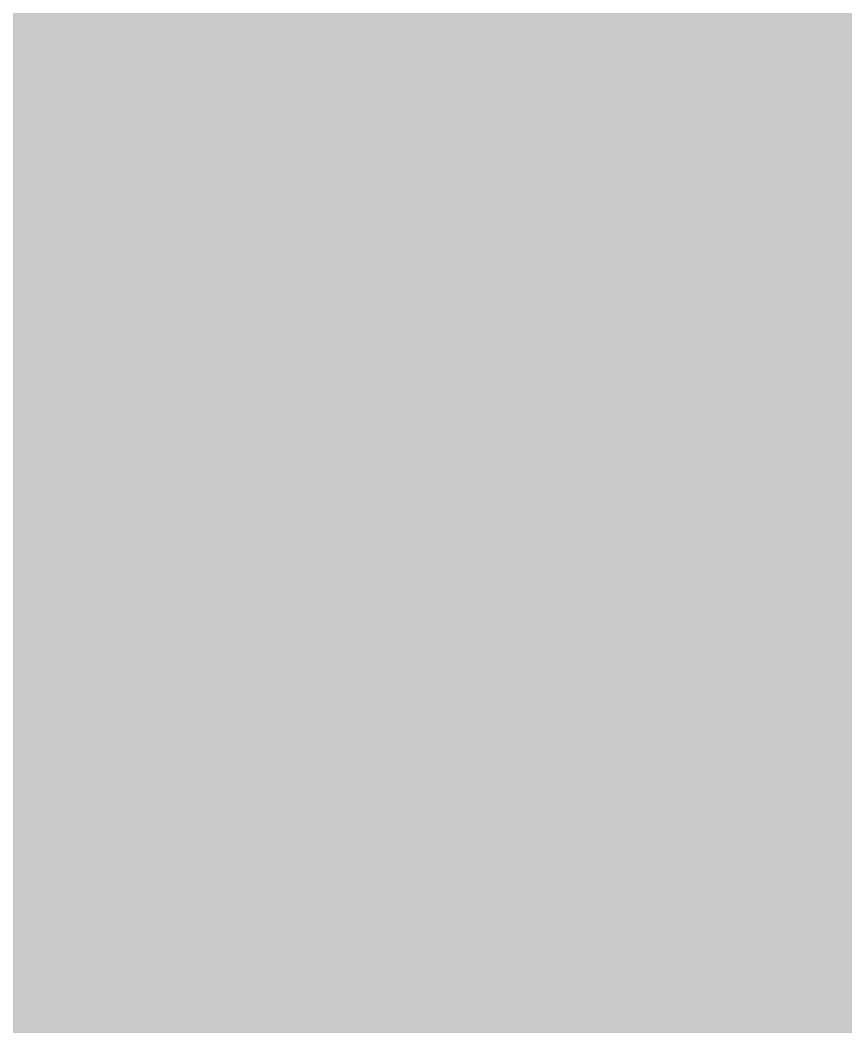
# Model space of a CAD drawing. Header units: inches. Extents: x 0.91 to 3.83, y 2.65 to 3.83.
# Drawn here: x 2.256064 to 2.257073, y 3.128678 to 3.129909 of the extents above; entities that cross this region are included whole.
import ezdxf

# ---------------------------------------------------------------- set-up
doc = ezdxf.new("R2010")
doc.units = ezdxf.units.IN
doc.header["$MEASUREMENT"] = 0
doc.layers.add('Mechanical 12', color=56, linetype='Continuous')
doc.layers.add('Top Layer', color=1, linetype='Continuous')
doc.styles.add('Arial', font='', dxfattribs={"height": 0.2})
doc.styles.get('Arial').set_extended_font_data('Arial')

# ---------------------------------------------------------------- blocks, each defined once
blk = doc.blocks.new('R0805_56')
at = {"layer": 'Mechanical 12', "style": 'Arial'}
blk.add_text('R10', height=0.026, dxfattribs=at).set_placement((-0.0324893, -0.0129958))

msp = doc.modelspace()

# ---------------------------------------------------------------- hatches: boundary and pattern name
at = {"layer": 'Top Layer'}
msp.add_hatch(color=1, dxfattribs=at).paths.add_polyline_path([(2.2680125, 3.2965683), (2.2680125, 3.261193), (2.2687886, 3.2572912), (2.2709988, 3.2539834), (2.3112215, 3.2137607), (2.3112215, 3.1959449), (2.2729528, 3.1959449), (2.2729528, 3.15067), (2.2727569, 3.1496851), (2.2727569, 3.1322982), (2.2726612, 3.1320748), (2.2725412, 3.1220748), (2.2725542, 3.1220423), (2.2725408, 3.1220099), (2.2725554, 3.1219746), (2.2493595, 3.0987787), (2.2490849, 3.0987787), (2.2486033, 3.098993), (2.2468444, 3.0990387), (2.2454962, 3.0991563), (2.2444394, 3.0993303), (2.2437024, 3.0995264), (2.2435827, 3.0995748), (2.2435827, 3.1053938), (2.2060237, 3.1053938), (2.2060237, 3.0928892), (2.2020867, 3.0912584), (2.1933344, 3.1000107), (2.1918827, 3.1009807), (2.1884287, 3.1044347), (2.1876647, 3.1055781), (2.1871825, 3.1059003), (2.1871825, 3.1106354), (2.1876647, 3.1109576), (2.1898575, 3.1142393), (2.1906275, 3.1181104), (2.1898575, 3.1219815), (2.1876647, 3.1252632), (2.1871826, 3.1255854), (2.1871826, 3.1303204), (2.1876647, 3.1306426), (2.1898575, 3.1339243), (2.1906275, 3.1377954), (2.1898575, 3.1416665), (2.1876647, 3.1449482), (2.1871826, 3.1452704), (2.1871826, 3.1500054), (2.1876647, 3.1503276), (2.1898575, 3.1536093), (2.1906275, 3.1574804), (2.1898575, 3.1613515), (2.1876647, 3.1646332), (2.1871825, 3.1649554), (2.1871825, 3.1696905), (2.1876647, 3.1700127), (2.1898575, 3.1732944), (2.1906275, 3.1771655), (2.1898575, 3.1810366), (2.1876647, 3.1843183), (2.184383, 3.1865111), (2.1805119, 3.1872811), (2.1509843, 3.1872811), (2.1471133, 3.1865111), (2.144508, 3.1870294), (2.1439567, 3.1878545), (2.1431317, 3.1884057), (2.1426134, 3.191011), (2.1433834, 3.194882), (2.1433834, 3.2244096), (2.1426134, 3.2282807), (2.1404206, 3.2315624), (2.1397523, 3.232009), (2.1392245, 3.237049), (2.1465808, 3.2444053), (2.1501743, 3.2444053), (2.1506409, 3.2441925), (2.1517645, 3.244153), (2.1526352, 3.2440581), (2.1534508, 3.2439046), (2.154215, 3.243696), (2.1549409, 3.2434317), (2.1556324, 3.243112), (2.1563017, 3.2427313), (2.1569556, 3.2422841), (2.1575975, 3.2417643), (2.1583779, 3.2410255), (2.1585573, 3.2409569), (2.164612, 3.2369113), (2.1719394, 3.2354538), (2.1792668, 3.2369113), (2.1854787, 3.2410619), (2.1896293, 3.2472738), (2.1910868, 3.2546012), (2.1896293, 3.2619286), (2.1854787, 3.2681405), (2.1792668, 3.2722911), (2.1719394, 3.2737486), (2.164612, 3.2722911), (2.1585573, 3.2682455), (2.1583779, 3.2681769), (2.1575975, 3.2674381), (2.1569552, 3.266918), (2.1563019, 3.2664712), (2.1556321, 3.2660902), (2.1549401, 3.2657703), (2.1542149, 3.2655063), (2.1534508, 3.2652978), (2.1526352, 3.2651443), (2.1517647, 3.2650495), (2.1506409, 3.2650099), (2.1501743, 3.2647971), (2.1423575, 3.2647971), (2.1384557, 3.264021), (2.1351479, 3.2618108), (2.1111369, 3.2377998), (2.1089267, 3.2344921), (2.1079109, 3.2344611), (2.1040936, 3.2379513), (2.1040936, 3.2464809), (2.1053424, 3.2475135), (2.105939, 3.2479411), (2.1064648, 3.2482733), (2.1068489, 3.2484787), (2.1070606, 3.2485685), (2.1072909, 3.2486021), (2.1074061, 3.2486707), (2.1074324, 3.2486785), (2.1074694, 3.2487084), (2.1075417, 3.2487515), (2.1078306, 3.2487089), (2.1083512, 3.2490957), (2.1130096, 3.2500223), (2.1192215, 3.2541729), (2.1233721, 3.2603848), (2.1247926, 3.2675263), (2.1248711, 3.267702), (2.1249005, 3.2687763), (2.1249869, 3.2695982), (2.1251331, 3.2703768), (2.1253371, 3.2711189), (2.1256003, 3.2718349), (2.1259262, 3.2725339), (2.1263194, 3.2732221), (2.1267874, 3.273907), (2.1273366, 3.2745907), (2.1281026, 3.2754126), (2.128282, 3.2758928), (2.1309729, 3.2785837), (2.1906265, 3.2785837), (2.2084334, 3.2607768), (2.2084334, 3.2604529), (2.2082178, 3.2599511), (2.2081946, 3.2581845), (2.2080159, 3.2553079), (2.2079747, 3.2550001), (2.2060237, 3.2550001), (2.2060237, 3.2506085), (2.2057318, 3.2499172), (2.2059601, 3.2493552), (2.2058491, 3.2487591), (2.2060237, 3.2485046), (2.2060237, 3.2213781), (2.2138113, 3.2213781), (2.2138595, 3.2212589), (2.2140557, 3.2205214), (2.2142297, 3.2194644), (2.2143473, 3.2181164), (2.214393, 3.2163574), (2.2146073, 3.2158758), (2.2146073, 3.2014482), (2.2143931, 3.2009672), (2.2143475, 3.1992353), (2.2142304, 3.1979083), (2.2140583, 3.1968755), (2.2138657, 3.1961601), (2.2137844, 3.1959615), (2.2137537, 3.1959448), (2.2040552, 3.1959448), (2.2040552, 3.1268898), (2.2475198, 3.1268898), (2.2475198, 3.1959448), (2.2358526, 3.1959448), (2.235822, 3.1959615), (2.2357407, 3.19616), (2.2355481, 3.1968755), (2.235376, 3.1979083), (2.2352589, 3.1992353), (2.2352133, 3.2009672), (2.2349991, 3.2014481), (2.2349991, 3.2158759), (2.2352134, 3.2163575), (2.2352591, 3.2181164), (2.2353767, 3.2194646), (2.2355507, 3.2205214), (2.2357468, 3.2212584), (2.2357952, 3.2213781), (2.2435827, 3.2213781), (2.2435827, 3.2550001), (2.2296281, 3.2550001), (2.2295723, 3.255138), (2.2293763, 3.2558736), (2.2292027, 3.2569251), (2.2290852, 3.2582689), (2.2290395, 3.2600212), (2.2288252, 3.2605027), (2.2288252, 3.2650001), (2.2280491, 3.2689019), (2.2258389, 3.2722097), (2.2056492, 3.2923994), (2.2074351, 3.2961813), (2.2435827, 3.2961813), (2.2435827, 3.3158541), (2.2472201, 3.3173607)])

# ---------------------------------------------------------------- block references
at = {"rotation": 270}
msp.add_blockref('R0805_56', (2.2602363, 3.1614174), dxfattribs=at)

doc.saveas('drawing.dxf')
